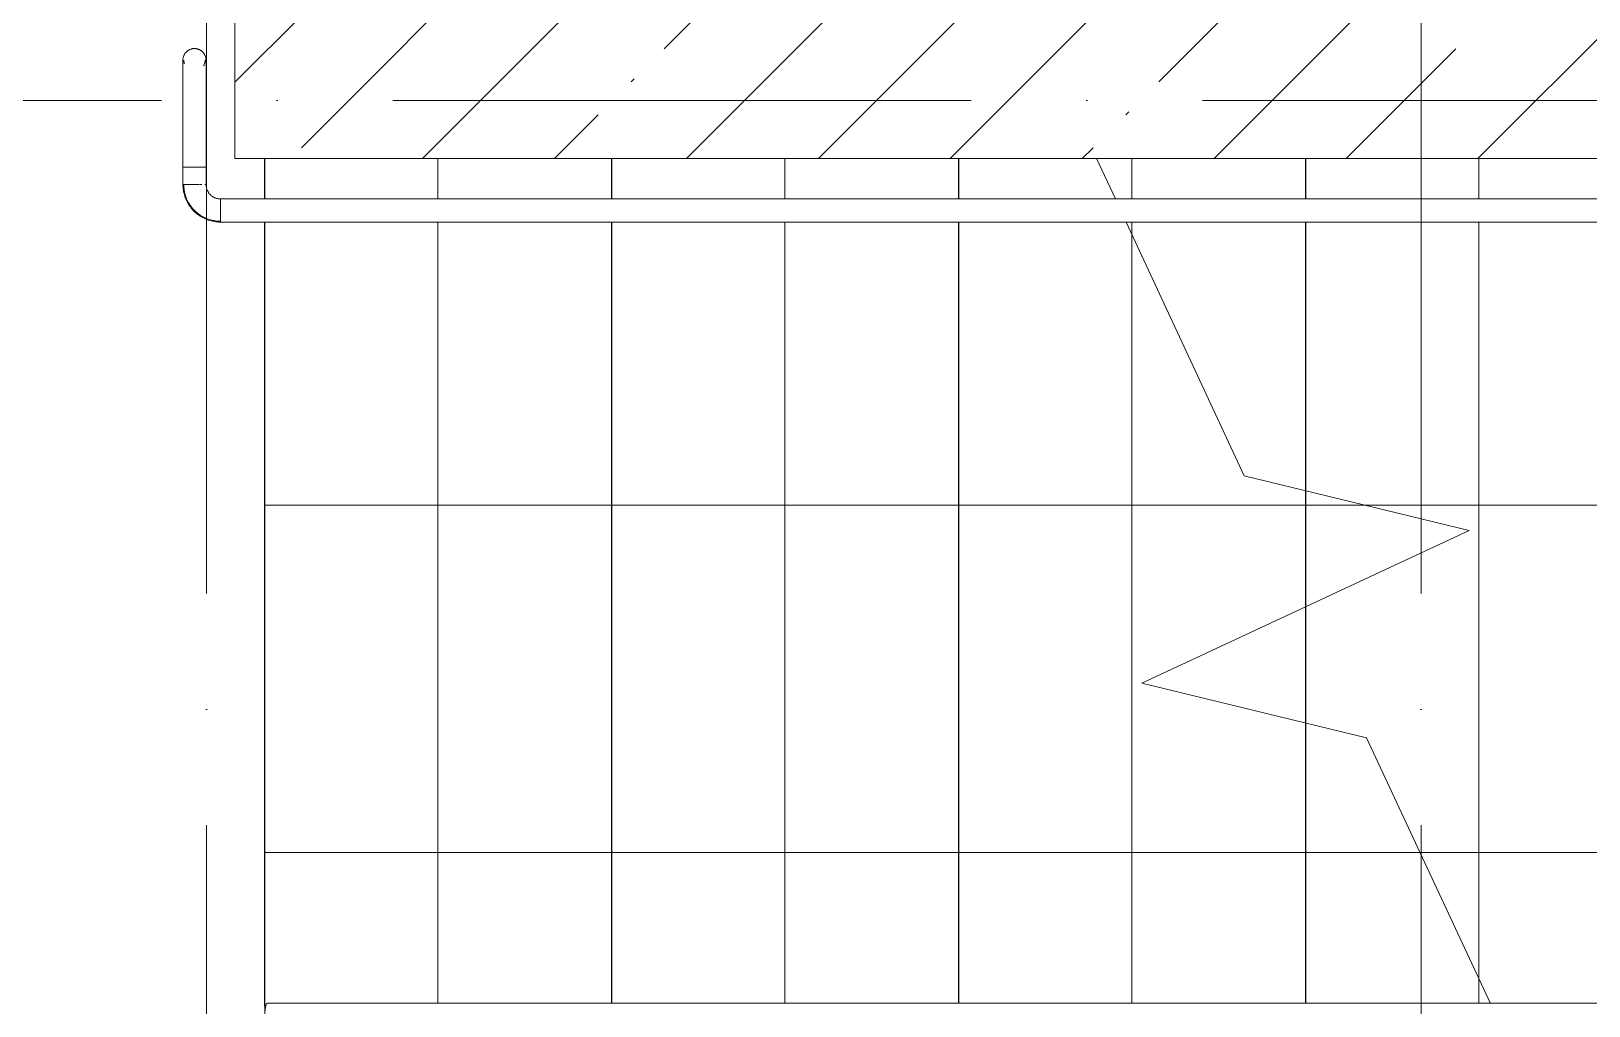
# Model space of a CAD drawing. Header units: millimetres. Extents: x -6467 to 106027, y -7090 to 195095.
# Drawn here: x 68647 to 71340, y 57366 to 59051 of the extents above; entities that cross this region are included whole.
import ezdxf

# ---------------------------------------------------------------- set-up
doc = ezdxf.new("R2010")
doc.units = ezdxf.units.MM
doc.linetypes.add('50_200_ШТРИХ_1Т_ш5_п1_п1_', pattern=[1400, 1000, -200, 0, -200])
doc.layers.add('A-WALL', color=7, linetype='Continuous', lineweight=5)
doc.layers.add('Ограждение', color=7, linetype='Continuous', lineweight=9)
for name, color, linetype, lineweight, true_color in [('S-STRS-1', 7, 'Continuous', 9, 0xaaaaaa), ('S-STRS-2', 7, 'Continuous', 5, 0xbfbfbf), ('S-STRS-MBND-1', 7, 'Continuous', 9, 0xaaaaaa), ('Оси-3', 7, '50_200_ШТРИХ_1Т_ш5_п1_п1_', 9, 0xaaaaaa)]:
    doc.layers.add(name, color=color, linetype=linetype, lineweight=lineweight, true_color=true_color)
pattern_1 = [(45, (0, 0), (-228.0985, 228.0985), []), (45, (228.1, 0), (-228.0985, 228.0985), [403.225, -80.645, 6.706, -73.939])]
pattern_2 = [(180, (69050, 58831.04), (-7e-14, -600), []), (270, (69050, 58831.04), (600, 4e-14), [])]

# ---------------------------------------------------------------- blocks, each defined once
blk = doc.blocks.new('О_Элемент поручня_Маршевый_Труба_ГОСТ 8732-78 - О_Элемент поручня_Маршевый_Труба_ГОСТ 8732-78-V117-АИ_План этажа Радиаторы_2')
at = {"layer": 'Ограждение'}
blk.add_line((-3902.6, -40), (-13.2, -40), dxfattribs=at)
at = {"layer": 'Ограждение', "flags": 128}
blk.add_lwpolyline([(-13.2, -40), (-12.1, -39.5), (-11.1, -38), (-10.2, -35.6), (-9.5, -32.5), (-8.9, -28.7), (-8.6, -24.5), (-8.4, -20)], dxfattribs=at)
blk = doc.blocks.new('О_Элемент поручня_Пристенный_Труба_ГОСТ 8732-78 - О_Элемент поручня_Пристенный_Труба_ГОСТ 8732-78-26131810-АИ_План этажа Радиаторы_2')
at = {"layer": 'Ограждение'}
for p, q in [((235, 40), (-3970, 40)), ((235, 0), (235, 40)), ((-3970, 0), (235, 0))]:
    blk.add_line(p, q, dxfattribs=at)
blk = doc.blocks.new('О_Элемент поручня_Загиб_Труба_ГОСТ 8732-78 - О_Элемент поручня_Загиб_Труба_ГОСТ 8732-78-22347940-АИ_План этажа Радиаторы_2')
at = {"layer": 'Ограждение'}
for p, q in [((-180, 1686), (-200, 1686)), ((-199.5, 1686), (-200, 1686)), ((-175.5, 1686), (-180, 1686)), ((-171.3, 1686), (-174.8, 1686)), ((-167.5, 1686), (-169.9, 1686)), ((-160, 1686), (-162, 1686)), ((-160, 1686), (-160.7, 1686))]:
    blk.add_line(p, q, dxfattribs=at)
at = {"layer": 'Ограждение', "flags": 128}
for points in [[(-200, 1686), (-199.9, 1683.4), (-199.8, 1680.8), (-199.5, 1678.3), (-199.2, 1675.7), (-198.7, 1673.1), (-198.1, 1670.6), (-197.5, 1668.1), (-196.7, 1665.6), (-195.8, 1663.1), (-194.9, 1660.7), (-193.8, 1658.4), (-192.7, 1656), (-191.4, 1653.7), (-190.1, 1651.5), (-188.6, 1649.3), (-187.1, 1647.2), (-185.5, 1645.2), (-183.9, 1643.2), (-182.1, 1641.3), (-180.3, 1639.4), (-178.4, 1637.6), (-176.4, 1635.9), (-174.4, 1634.3), (-172.3, 1632.8), (-170.1, 1631.3), (-167.9, 1630), (-165.6, 1628.7), (-163.3, 1627.5), (-161, 1626.4), (-158.6, 1625.5), (-156.1, 1624.6), (-153.6, 1623.8), (-151.1, 1623.1), (-148.6, 1622.5), (-146, 1622), (-143.5, 1621.6), (-140.9, 1621.3), (-138.3, 1621.1), (-135.7, 1621), (-135, 1621)], [(-198.5, 1686), (-198.4, 1683.5), (-198.3, 1681), (-198, 1678.4), (-197.7, 1675.9), (-197.2, 1673.4), (-196.7, 1670.9), (-196, 1668.5), (-195.3, 1666.1), (-194.4, 1663.7), (-193.5, 1661.3), (-192.5, 1659), (-191.3, 1656.7), (-190.1, 1654.5), (-188.8, 1652.3), (-187.4, 1650.2), (-185.9, 1648.1), (-184.4, 1646.1), (-182.7, 1644.2), (-181, 1642.3), (-179.2, 1640.5), (-177.4, 1638.8), (-175.5, 1637.1), (-173.5, 1635.5), (-171.4, 1634), (-169.3, 1632.6), (-167.1, 1631.3), (-164.9, 1630), (-162.7, 1628.9), (-160.4, 1627.8), (-158, 1626.9), (-155.6, 1626), (-153.2, 1625.2), (-150.8, 1624.5), (-148.3, 1623.9), (-145.8, 1623.5), (-143.3, 1623.1), (-140.8, 1622.8), (-138.2, 1622.6), (-135.7, 1622.5), (-135, 1622.5)], [(-135, 1661), (-136, 1661.1), (-137, 1661.1), (-138, 1661.2), (-139, 1661.4), (-140, 1661.5), (-140.9, 1661.8), (-141.9, 1662), (-142.9, 1662.3), (-143.8, 1662.6), (-144.7, 1663), (-145.6, 1663.4), (-146.5, 1663.9), (-147.4, 1664.3), (-148.3, 1664.9), (-149.1, 1665.4), (-149.9, 1666), (-150.7, 1666.6), (-151.5, 1667.2), (-152.2, 1667.9), (-152.9, 1668.6), (-153.6, 1669.4), (-154.3, 1670.1), (-154.9, 1670.9), (-155.5, 1671.7), (-156, 1672.5), (-156.6, 1673.4), (-157, 1674.3), (-157.5, 1675.1), (-157.9, 1676.1), (-158.3, 1677), (-158.6, 1677.9), (-159, 1678.9), (-159.2, 1679.8), (-159.4, 1680.8), (-159.6, 1681.8), (-159.8, 1682.8), (-159.9, 1683.8), (-160, 1684.8), (-160, 1685.8), (-160, 1686)]]:
    blk.add_lwpolyline(points, dxfattribs=at)
blk = doc.blocks.new('О_Элемент поручня_Загиб_Труба_ГОСТ 8732-78 - О_Элемент поручня_Загиб_Труба_ГОСТ 8732-78-V218-АИ_План этажа Радиаторы_2')
at = {"layer": 'Ограждение'}
for p, q in [((-199.3, 1686), (-200, 1686)), ((-199.5, 1686), (-200, 1686)), ((-160, 1686), (-160.7, 1686)), ((-160, 1686), (-160.5, 1686))]:
    blk.add_line(p, q, dxfattribs=at)
at = {"layer": 'Ограждение', "flags": 128}
for points in [[(-200, 1686), (-199.9, 1683.4), (-199.8, 1680.8), (-199.5, 1678.3), (-199.2, 1675.7), (-198.7, 1673.1), (-198.1, 1670.6), (-197.5, 1668.1), (-196.7, 1665.6), (-195.8, 1663.1), (-194.9, 1660.7), (-193.8, 1658.4), (-192.7, 1656), (-191.4, 1653.7), (-190.1, 1651.5), (-188.6, 1649.3), (-187.1, 1647.2), (-185.5, 1645.2), (-183.9, 1643.2), (-182.1, 1641.3), (-180.3, 1639.4), (-178.4, 1637.6), (-176.4, 1635.9), (-174.4, 1634.3), (-172.3, 1632.8), (-170.1, 1631.3), (-167.9, 1630), (-165.6, 1628.7), (-163.3, 1627.5), (-161, 1626.4), (-158.6, 1625.5), (-156.1, 1624.6), (-153.6, 1623.8), (-151.1, 1623.1), (-148.6, 1622.5), (-146, 1622), (-143.5, 1621.6), (-140.9, 1621.3), (-138.3, 1621.1), (-135.7, 1621), (-135, 1621)], [(-135, 1661), (-136, 1661.1), (-137, 1661.1), (-138, 1661.2), (-139, 1661.4), (-140, 1661.5), (-140.9, 1661.8), (-141.9, 1662), (-142.9, 1662.3), (-143.8, 1662.6), (-144.7, 1663), (-145.6, 1663.4), (-146.5, 1663.9), (-147.4, 1664.3), (-148.3, 1664.9), (-149.1, 1665.4), (-149.9, 1666), (-150.7, 1666.6), (-151.5, 1667.2), (-152.2, 1667.9), (-152.9, 1668.6), (-153.6, 1669.4), (-154.3, 1670.1), (-154.9, 1670.9), (-155.5, 1671.7), (-156, 1672.5), (-156.6, 1673.4), (-157, 1674.3), (-157.5, 1675.1), (-157.9, 1676.1), (-158.3, 1677), (-158.6, 1677.9), (-159, 1678.9), (-159.2, 1679.8), (-159.4, 1680.8), (-159.6, 1681.8), (-159.8, 1682.8), (-159.9, 1683.8), (-160, 1684.8), (-160, 1685.8), (-160, 1686)], [(-182.7, 1644.2), (-181, 1642.3), (-179.2, 1640.5), (-177.4, 1638.8), (-175.5, 1637.1), (-173.5, 1635.5), (-171.4, 1634), (-169.3, 1632.6), (-167.1, 1631.3)]]:
    blk.add_lwpolyline(points, dxfattribs=at)
blk = doc.blocks.new('О_Элемент поручня_Площадочный_Двухуровневый_ГОСТ 8732-78 - О_Элемент поручня_Площадочный_Двухуровневый_ГОСТ 8732-78-26131464-АИ_План этажа Радиаторы_2')
at = {"layer": 'Ограждение'}
for p, q in [((125, 40), (0, 40)), ((0, 40), (0, 20)), ((0, 20), (0, 0)), ((0, 0), (125, 0))]:
    blk.add_line(p, q, dxfattribs=at)
at = {"layer": 'Ограждение', "flags": 128}
for points in [[(125, 40), (127.4, 40), (129.8, 40), (132.2, 40), (134.6, 40), (136.9, 40), (139.3, 40), (141.6, 40), (143.9, 40), (146.1, 40), (148.4, 40), (150.6, 40), (152.7, 40), (154.8, 40), (156.9, 40), (158.9, 40), (160.8, 40), (162.7, 40), (164.6, 40), (166.3, 40), (168, 40), (169.7, 40), (171.2, 40), (172.7, 40), (174.2, 40), (175.5, 40), (176.7, 40), (177.9, 40), (179, 40), (180, 40), (180.9, 40), (181.7, 40), (182.5, 40), (183.1, 40), (183.7, 40), (184.1, 40), (184.5, 40), (184.8, 40), (184.9, 40), (185, 40)], [(185, 40), (185, 40), (184.8, 40), (184.6, 40), (184.2, 40), (183.8, 40), (183.3, 40), (182.7, 40), (182, 40), (181.2, 40), (180.3, 40), (179.3, 40), (178.2, 40), (177.1, 40), (175.8, 40), (174.5, 40), (173.1, 40), (171.7, 40), (170.1, 40), (168.5, 40), (166.8, 40), (165, 40), (163.2, 40), (161.3, 40), (159.4, 40), (157.4, 40), (155.4, 40), (153.3, 40), (151.1, 40), (149, 40), (146.7, 40), (144.5, 40), (142.2, 40), (139.9, 40), (137.6, 40), (135.2, 40), (132.8, 40), (130.4, 40), (128, 40), (125.6, 40), (125, 40)], [(185, 38.5), (184.3, 38.5), (183.5, 38.4), (182.8, 38.4), (182.1, 38.3), (181.3, 38.1), (180.6, 38), (179.9, 37.8), (179.2, 37.6), (178.5, 37.3)], [(185, 40), (185.8, 40), (186.6, 39.9), (187.4, 39.9), (188.2, 39.7), (189, 39.6), (189.8, 39.4), (190.5, 39.2), (191.3, 39), (192, 38.7), (192.8, 38.4), (193.5, 38.1), (194.2, 37.7), (194.9, 37.4), (195.6, 36.9), (196.3, 36.5), (196.9, 36), (197.6, 35.6), (198.2, 35), (198.8, 34.5), (199.3, 33.9), (199.9, 33.3), (200.4, 32.7), (200.9, 32.1), (201.4, 31.5), (201.8, 30.8), (202.2, 30.1), (202.6, 29.4), (203, 28.7), (203.3, 28), (203.6, 27.2), (203.9, 26.5), (204.2, 25.7), (204.4, 25), (204.6, 24.2), (204.7, 23.4), (204.8, 22.6), (204.9, 21.8), (205, 21), (205, 20.2), (205, 20)], [(175, 4.4), (175.6, 4), (176.3, 3.7), (176.9, 3.3), (177.6, 3), (178.3, 2.8), (179, 2.5), (179.7, 2.3), (180.4, 2.1), (181.1, 1.9), (181.9, 1.8), (182.6, 1.7), (183.3, 1.6), (184.1, 1.5), (184.8, 1.5), (185, 1.5)], [(205, 20), (205, 19.2), (204.9, 18.4), (204.9, 17.6), (204.7, 16.8), (204.6, 16), (204.4, 15.2), (204.2, 14.5), (204, 13.7), (203.7, 13), (203.4, 12.2), (203.1, 11.5), (202.7, 10.8), (202.4, 10.1), (201.9, 9.4), (201.5, 8.7), (201, 8.1), (200.6, 7.4), (200, 6.8), (199.5, 6.2), (198.9, 5.7), (198.3, 5.1), (197.7, 4.6), (197.1, 4.1), (196.5, 3.6), (195.8, 3.2), (195.1, 2.8), (194.4, 2.4), (193.7, 2), (193, 1.7), (192.2, 1.4), (191.5, 1.1), (190.7, 0.8), (190, 0.6), (189.2, 0.4), (188.4, 0.3), (187.6, 0.2), (186.8, 0.1), (186, 0), (185.2, 0), (185, 0)], [(185, 0), (185, 0), (184.8, 0), (184.6, 0), (184.2, 0), (183.8, 0), (183.3, 0), (182.7, 0), (182, 0), (181.2, 0), (180.3, 0), (179.3, 0), (178.2, 0), (177.1, 0), (175.8, 0), (174.5, 0), (173.1, 0), (171.7, 0), (170.1, 0), (168.5, 0), (166.8, 0), (165, 0), (163.2, 0), (161.3, 0), (159.4, 0), (157.4, 0), (155.4, 0), (153.3, 0), (151.1, 0), (149, 0), (146.7, 0), (144.5, 0), (142.2, 0), (139.9, 0), (137.6, 0), (135.2, 0), (132.8, 0), (130.4, 0), (128, 0), (125.6, 0), (125, 0)], [(125, 0), (127.4, 0), (129.8, 0), (132.2, 0), (134.6, 0), (136.9, 0), (139.3, 0), (141.6, 0), (143.9, 0), (146.1, 0), (148.4, 0), (150.6, 0), (152.7, 0), (154.8, 0), (156.9, 0), (158.9, 0), (160.8, 0), (162.7, 0), (164.6, 0), (166.3, 0), (168, 0), (169.7, 0), (171.2, 0), (172.7, 0), (174.2, 0), (175.5, 0), (176.7, 0), (177.9, 0), (179, 0), (180, 0), (180.9, 0), (181.7, 0), (182.5, 0), (183.1, 0), (183.7, 0), (184.1, 0), (184.5, 0), (184.8, 0), (184.9, 0), (185, 0)]]:
    blk.add_lwpolyline(points, dxfattribs=at)
blk = doc.blocks.new('О_Элемент поручня_Площадочный_Одноуровневый_ГОСТ 8732-78 - О_Элемент поручня_Площадочный_Одноуровневый_ГОСТ 8732-78-V422-АИ_План этажа Радиаторы_2')
at = {"layer": 'Ограждение'}
for p, q in [((30, 0), (0, 0)), ((0, 0), (0, -20)), ((0, -20), (0, -40)), ((30, -0.7), (30, 0)), ((30, -20), (30, -18)), ((30, -40), (30, -20)), ((0, -40), (30, -40))]:
    blk.add_line(p, q, dxfattribs=at)
blk = doc.blocks.new('О_Элемент поручня_Площадочный_Одноуровневый_ГОСТ 8732-78 - О_Элемент поручня_Площадочный_Одноуровневый_ГОСТ 8732-78-22348010-АИ_План этажа Радиаторы_2')
at = {"layer": 'Ограждение'}
for p, q in [((30, 0), (0, 0)), ((30, -0.7), (30, 0)), ((0, -40), (30, -40)), ((30, -40), (30, -39.3))]:
    blk.add_line(p, q, dxfattribs=at)

msp = doc.modelspace()

# ---------------------------------------------------------------- hatches: boundary and pattern name
at = {"layer": 'A-WALL'}
h = msp.add_hatch(dxfattribs=at)
h.set_pattern_fill('FP_1', color=256, style=0, pattern_type=2)
h.set_pattern_definition(pattern_1)
h.paths.add_polyline_path([(68999, 58831), (69250, 58831), (69250, 59081), (68999, 59081), (68999, 58994.1)])
h = msp.add_hatch(dxfattribs=at)
h.set_pattern_fill('FP_1', color=256, style=0, pattern_type=2)
h.set_pattern_definition(pattern_1)
h.paths.add_polyline_path([(74450, 58831), (74700, 58831), (74700, 59081), (69250, 59081), (69250, 58831), (72590.4, 58831)])
at = {"layer": 'S-STRS-2'}
h = msp.add_hatch(dxfattribs=at)
h.set_pattern_fill('FP_19', color=256, style=0, pattern_type=2)
h.set_pattern_definition(pattern_2)
h.paths.add_polyline_path([(69050, 57281), (69155.2, 57283.4), (69156.5, 57296), (69164.8, 57296), (69164.8, 57281), (69350, 57281), (69350, 57331), (69053.2, 57333), (69050.9, 57344.3), (69051.6, 57363.5), (69055.3, 57371), (69350, 57371), (69350, 58721), (69050, 58721), (69050, 57322.3)])
h.paths.add_polyline_path([(69160, 57305), (69155.7, 57307.3), (69156.6, 57310.9), (69164.3, 57307.3), (69162.5, 57305.1), (69160.2, 57305)])
h.paths.add_polyline_path([(69160, 57316), (69157.5, 57316.7), (69157.9, 57325.2), (69162.5, 57325.4), (69163.5, 57318.8), (69160.3, 57316.3)])
h.paths.add_polyline_path([(69050, 58761), (69350, 58761), (69350, 58831), (69050, 58831), (69050, 58818.1)])
h = msp.add_hatch(dxfattribs=at)
h.set_pattern_fill('FP_19', color=256, style=0, pattern_type=2)
h.set_pattern_definition(pattern_2)
h.paths.add_polyline_path([(69350, 57281), (69650, 57281), (69650, 57331), (69350, 57331)])
h.paths.add_polyline_path([(69350, 57371), (69650, 57371), (69650, 58721), (69350, 58721), (69350, 57410.3)])
h.paths.add_polyline_path([(69350, 58761), (69650, 58761), (69650, 58831), (69350, 58831), (69350, 58818.1)])
h = msp.add_hatch(dxfattribs=at)
h.set_pattern_fill('FP_19', color=256, style=0, pattern_type=2)
h.set_pattern_definition(pattern_2)
h.paths.add_polyline_path([(69667.7, 57281), (69950, 57281), (69950, 57331), (69650, 57331), (69650, 57281), (69660, 57281)])
h.paths.add_polyline_path([(69683.6, 57371), (69950, 57371), (69950, 58721), (69650, 58721), (69650, 57371), (69667.7, 57371)])
h.paths.add_polyline_path([(69950, 58761), (69950, 58831), (69650, 58831), (69650, 58761)])
h = msp.add_hatch(dxfattribs=at)
h.set_pattern_fill('FP_19', color=256, style=0, pattern_type=2)
h.set_pattern_definition(pattern_2)
h.paths.add_polyline_path([(69950, 57281), (70250, 57281), (70250, 57331), (69950, 57331)])
h.paths.add_polyline_path([(70098.9, 57371), (70250, 57371), (70250, 58721), (69950, 58721), (69950, 57371)])
h.paths.add_polyline_path([(70250, 58761), (70250, 58831), (69950, 58831), (69950, 58761)])
h = msp.add_hatch(dxfattribs=at)
h.set_pattern_fill('FP_19', color=256, style=0, pattern_type=2)
h.set_pattern_definition(pattern_2)
h.paths.add_polyline_path([(70514.1, 56981), (70550, 56981), (70550, 57281), (70250, 57281), (70250, 56981)])
h.paths.add_polyline_path([(70550, 58699.4), (70549.5, 58721), (70539.9, 58721)])
h.paths.add_polyline_path([(70521.3, 58761), (70550, 58761), (70550, 58831), (70488.6, 58831), (70494.6, 58818.1)])
h = msp.add_hatch(dxfattribs=at)
h.set_pattern_fill('FP_19', color=256, style=0, pattern_type=2)
h.set_pattern_definition(pattern_2)
h.paths.add_polyline_path([(70250, 57281), (70550, 57281), (70550, 57331), (70250, 57331)])
h.paths.add_polyline_path([(70269, 57371), (70550, 57371), (70550, 58699.4), (70539.9, 58721), (70250, 58721), (70250, 57371)])
h.paths.add_polyline_path([(70250, 58761), (70521.3, 58761), (70488.6, 58831), (70250, 58831), (70250, 58818.1)])
h = msp.add_hatch(dxfattribs=at)
h.set_pattern_fill('FP_19', color=256, style=0, pattern_type=2)
h.set_pattern_definition(pattern_2)
h.paths.add_polyline_path([(70550, 56981), (70850, 56981), (70850, 57281), (70550, 57281), (70550, 57058.3)])
h.paths.add_polyline_path([(70850, 57855.1), (70850, 58056), (70566.8, 57924), (70744.3, 57880.8)])
h.paths.add_polyline_path([(70850, 58256.9), (70850, 58721), (70550, 58721), (70550, 58699.4), (70744.3, 58282.6)])
h.paths.add_polyline_path([(70563, 58761), (70850, 58761), (70850, 58831), (70550, 58831), (70550, 58761)])
h = msp.add_hatch(dxfattribs=at)
h.set_pattern_fill('FP_19', color=256, style=0, pattern_type=2)
h.set_pattern_definition(pattern_2)
h.paths.add_polyline_path([(70929.4, 56981), (70930, 56981), (70930, 57001), (70935.2, 57001), (70936.5, 57041), (70944.8, 57041), (70944.8, 57001), (71050, 57001), (71050, 56981), (71150, 56981), (71150, 57281), (71070, 57281), (71070, 57261), (70950, 57261), (70950, 57281), (70850, 57281), (70850, 56981)])
h.paths.add_polyline_path([(71150, 57412.7), (71150, 58721), (70850, 58721), (70850, 58256.9), (71133.2, 58188.1), (70850, 58056), (70850, 57855.1), (70955.7, 57829.5)])
h.paths.add_polyline_path([(71150, 58761), (71150, 58831), (70850, 58831), (70850, 58761), (70929.4, 58761)])
h = msp.add_hatch(dxfattribs=at)
h.set_pattern_fill('FP_19', color=256, style=0, pattern_type=2)
h.set_pattern_definition(pattern_2)
h.paths.add_polyline_path([(71150, 56981), (71450, 56981), (71450, 57331), (71188.1, 57331), (71211.4, 57281), (71150, 57281), (71150, 57058.3)])
h.paths.add_polyline_path([(71169.4, 57371), (71450, 57371), (71450, 58721), (71150, 58721), (71151.1, 57410.3)])
h.paths.add_polyline_path([(71150, 58761), (71450, 58761), (71450, 58831), (71150, 58831), (71150, 58818.1)])
h = msp.add_hatch(dxfattribs=at)
h.set_pattern_fill('FP_19', color=256, style=0, pattern_type=2)
h.set_pattern_definition(pattern_2)
h.paths.add_polyline_path([(70850, 57281), (70850, 57331), (70550, 57331), (70550, 57281)])
h.paths.add_polyline_path([(70597, 57371), (70850, 57371), (70850, 57855.1), (70566.8, 57924), (70850, 58056), (70850, 58256.9), (70744.3, 58282.6), (70550, 58699.4), (70550, 57371), (70552.3, 57371)])
h = msp.add_hatch(dxfattribs=at)
h.set_pattern_fill('FP_19', color=256, style=0, pattern_type=2)
h.set_pattern_definition(pattern_2)
h.paths.add_polyline_path([(70929.4, 57281), (71150, 57281), (71150, 57331), (70850, 57331), (70850, 57281)])
h.paths.add_polyline_path([(71055.1, 57371), (71150, 57371), (71150, 57412.7), (70955.7, 57829.5), (70850, 57855.1), (70850, 57371), (70929.4, 57371)])
h.paths.add_polyline_path([(70850, 58056), (71133.2, 58188.1), (70850, 58256.9)])
h = msp.add_hatch(dxfattribs=at)
h.set_pattern_fill('FP_19', color=256, style=0, pattern_type=2)
h.set_pattern_definition(pattern_2)
h.paths.add_polyline_path([(71150, 57281), (71211.4, 57281), (71188.1, 57331), (71150, 57331)])
h.paths.add_polyline_path([(71169.4, 57371), (71150, 57410.3), (71150, 57371)])

# ---------------------------------------------------------------- linework, layer by layer
at = {"layer": 'A-WALL'}
for p, q in [((68999, 59081), (68999, 58831)), ((68999, 58831), (74450, 58831))]:
    msp.add_line(p, q, dxfattribs=at)
at = {"layer": 'S-STRS-1'}
for p, q in [((69050, 58831), (69050, 58761)), ((69050, 58831), (69050, 58761)), ((69350, 58831), (69350, 58761)), ((69350, 58831), (69350, 58761)), ((69650, 58831), (69650, 58761)), ((69650, 58831), (69650, 58761)), ((69950, 58831), (69950, 58761)), ((69950, 58831), (69950, 58761)), ((70250, 58831), (70250, 58761)), ((70250, 58831), (70250, 58761)), ((70550, 58831), (70550, 58761)), ((70550, 58831), (70550, 58761)), ((70850, 58831), (70850, 58761)), ((70850, 58831), (70850, 58761)), ((71150, 58831), (71150, 58761)), ((71150, 58831), (71150, 58761)), ((69050, 58721), (69050, 57366.3)), ((69050, 58721), (69050, 57366.3)), ((69350, 58721), (69350, 57370.5)), ((69350, 58721), (69350, 57370.5)), ((69650, 58721), (69650, 57370.7)), ((69650, 58721), (69650, 57370.7)), ((69950, 58721), (69950, 57370.5)), ((69950, 58721), (69950, 57370.5)), ((70250, 58721), (70250, 57370.5)), ((70250, 58721), (70250, 57370.5)), ((70550, 58721), (70550, 58699.4)), ((70550, 58721), (70550, 58699.4)), ((70850, 58721), (70850, 58256.9)), ((70850, 58721), (70850, 58256.9)), ((71150, 58721), (71150, 57412.7)), ((71150, 58721), (71150, 57412.7)), ((70550, 58699.4), (70550, 57370.5)), ((70550, 58699.4), (70550, 57370.5)), ((70850, 58256.9), (70850, 58056)), ((70850, 58256.9), (70850, 58056)), ((70850, 58056), (70850, 57855.1)), ((70850, 58056), (70850, 57855.1)), ((70850, 57855.1), (70850, 57370.5)), ((70850, 57855.1), (70850, 57370.5)), ((71150, 57412.7), (71150, 57370.5)), ((71150, 57412.7), (71150, 57370.5))]:
    msp.add_line(p, q, dxfattribs=at)
at = {"layer": 'S-STRS-MBND-1'}
for p, q in [((70521.3, 58761), (70488.6, 58831)), ((70744.3, 58282.6), (70539.9, 58721)), ((71133.2, 58188.1), (70744.3, 58282.6)), ((70566.8, 57924), (71133.2, 58188.1)), ((70955.7, 57829.5), (70566.8, 57924)), ((71169.7, 57370.5), (70955.7, 57829.5))]:
    msp.add_line(p, q, dxfattribs=at)
at = {"layer": 'Оси-3'}
for p, q in [((68950, 91281), (68950, -5889.7)), ((71050, 91281), (71050, -5889.7)), ((74472.3, 58931), (-5267.3, 58931))]:
    msp.add_line(p, q, dxfattribs=at)

# ---------------------------------------------------------------- block references
at = {"layer": 'Ограждение'}
for name, p, rotation in [('О_Элемент поручня_Площадочный_Двухуровневый_ГОСТ 8732-78 - О_Элемент поручня_Площадочный_Двухуровневый_ГОСТ 8732-78-26131464-АИ_План этажа Радиаторы_2', (68949, 58816), 89.9999999999995), ('О_Элемент поручня_Площадочный_Одноуровневый_ГОСТ 8732-78 - О_Элемент поручня_Площадочный_Одноуровневый_ГОСТ 8732-78-V422-АИ_План этажа Радиаторы_2', (68949, 58816), 269.9999999999998), ('О_Элемент поручня_Площадочный_Одноуровневый_ГОСТ 8732-78 - О_Элемент поручня_Площадочный_Одноуровневый_ГОСТ 8732-78-22348010-АИ_План этажа Радиаторы_2', (68949, 58816), 269.9999999999998), ('О_Элемент поручня_Пристенный_Труба_ГОСТ 8732-78 - О_Элемент поручня_Пристенный_Труба_ГОСТ 8732-78-26131810-АИ_План этажа Радиаторы_2', (69209, 58761), 180), ('О_Элемент поручня_Маршевый_Труба_ГОСТ 8732-78 - О_Элемент поручня_Маршевый_Труба_ГОСТ 8732-78-V117-АИ_План этажа Радиаторы_2', (69042.1, 57331), 180)]:
    msp.add_blockref(name, p, dxfattribs=dict(at, rotation=rotation))
for name in ['О_Элемент поручня_Загиб_Труба_ГОСТ 8732-78 - О_Элемент поручня_Загиб_Труба_ГОСТ 8732-78-22347940-АИ_План этажа Радиаторы_2', 'О_Элемент поручня_Загиб_Труба_ГОСТ 8732-78 - О_Элемент поручня_Загиб_Труба_ГОСТ 8732-78-V218-АИ_План этажа Радиаторы_2']:
    msp.add_blockref(name, (69109, 57100), dxfattribs=at)

doc.saveas('drawing.dxf')
